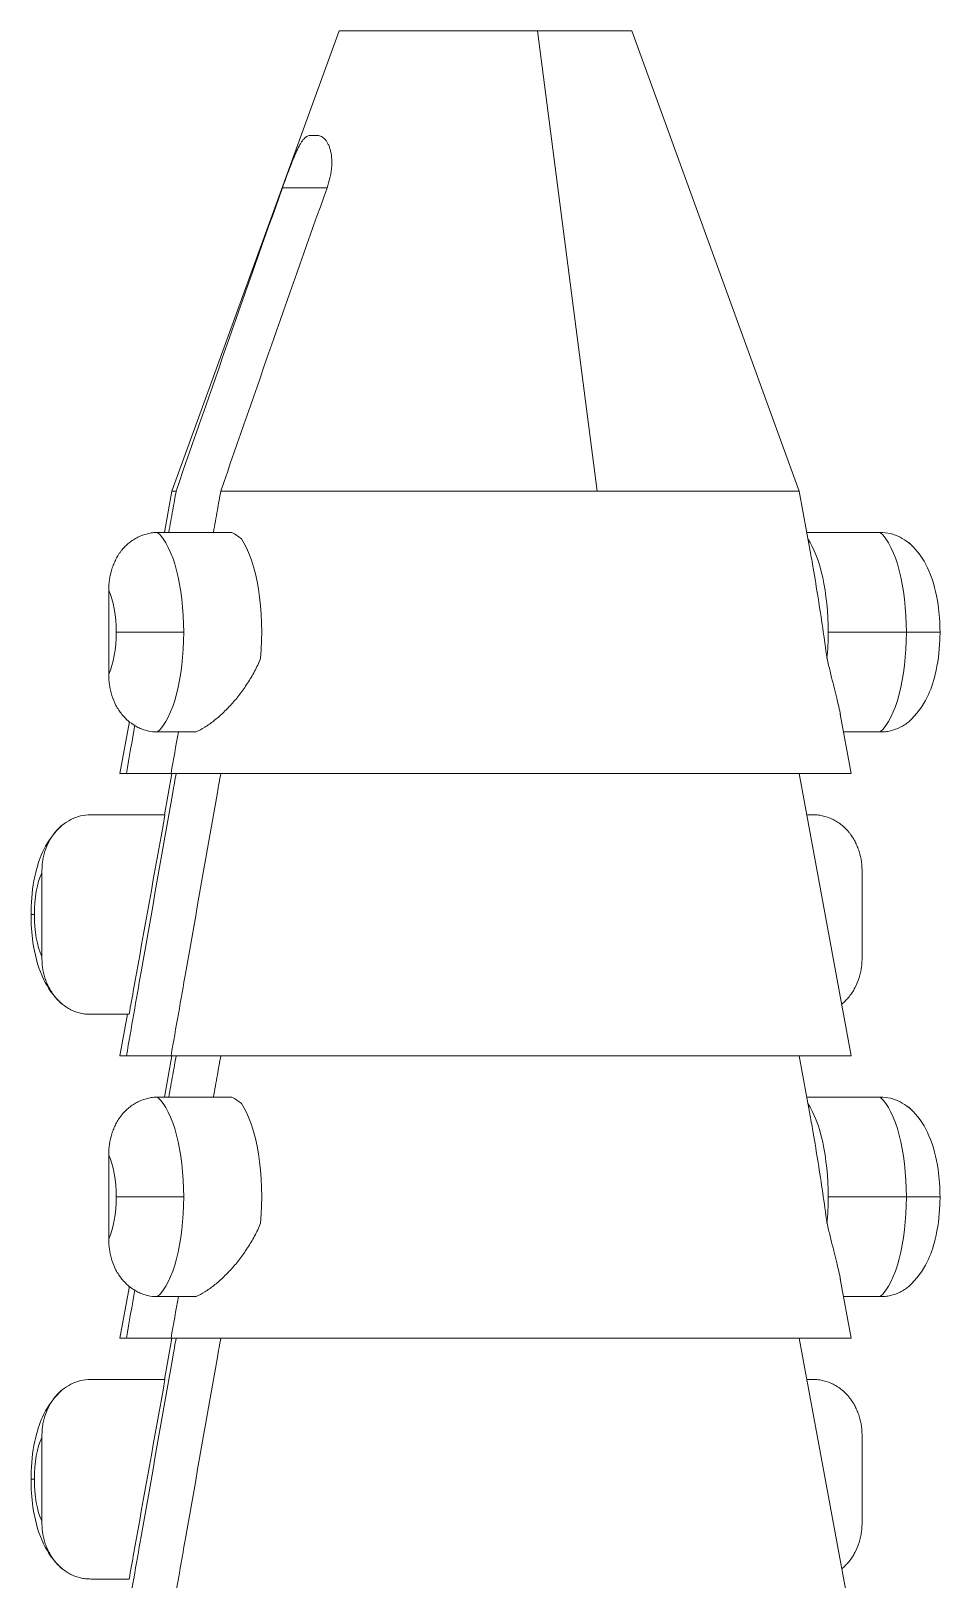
# Model space of a CAD drawing. Header units: millimetres. Extents: x 2433 to 4809, y -10272 to -6912.
# Drawn here: x 3373.3 to 3382, y -7157.75 to -7142.94 of the extents above; entities that cross this region are included whole.
import ezdxf

# ---------------------------------------------------------------- set-up
doc = ezdxf.new("R2010")
doc.units = ezdxf.units.MM

msp = doc.modelspace()

# ---------------------------------------------------------------- linework, layer by layer
at = {"linetype": 'Continuous', "lineweight": 18, "extrusion": (-1.22465e-16, -1, 0)}
for p, q in [((3376.247, -7142.942), (3374.647, -7147.342)), ((3378.145, -7142.942), (3376.247, -7142.942)), ((3378.145, -7142.942), (3379.047, -7142.942)), ((3380.647, -7147.342), (3379.047, -7142.942)), ((3375.966, -7143.942), (3376.037, -7143.942)), ((3374.647, -7147.342), (3374.574, -7147.738)), ((3374.686, -7147.342), (3374.647, -7147.342)), ((3378.715, -7147.342), (3375.114, -7147.342)), ((3378.715, -7147.342), (3380.647, -7147.342)), ((3380.753, -7147.917), (3380.647, -7147.342)), ((3374.51, -7147.738), (3375.221, -7147.738)), ((3381.425, -7147.738), (3380.72, -7147.738)), ((3374.042, -7149.092), (3374.042, -7148.292)), ((3374.239, -7149.547), (3374.147, -7150.042)), ((3381.147, -7150.042), (3381.042, -7149.476)), ((3374.51, -7149.646), (3374.877, -7149.646)), ((3381.425, -7149.646), (3381.074, -7149.646)), ((3374.211, -7150.042), (3374.147, -7150.042)), ((3374.211, -7150.042), (3374.638, -7150.042)), ((3374.647, -7150.042), (3374.574, -7150.438)), ((3381.147, -7150.042), (3374.638, -7150.042)), ((3381.147, -7152.742), (3380.647, -7150.042)), ((3373.869, -7150.438), (3374.58, -7150.438)), ((3380.784, -7150.438), (3380.72, -7150.438)), ((3373.402, -7150.992), (3373.402, -7151.792)), ((3381.251, -7150.992), (3381.251, -7151.792)), ((3373.869, -7152.346), (3374.237, -7152.346)), ((3374.22, -7152.346), (3374.147, -7152.742)), ((3374.211, -7152.742), (3374.147, -7152.742)), ((3374.211, -7152.742), (3374.638, -7152.742)), ((3374.647, -7152.742), (3374.574, -7153.138)), ((3381.147, -7152.742), (3374.638, -7152.742)), ((3380.753, -7153.317), (3380.647, -7152.742)), ((3374.51, -7153.138), (3375.221, -7153.138)), ((3381.425, -7153.138), (3380.72, -7153.138)), ((3374.042, -7154.492), (3374.042, -7153.692)), ((3381.147, -7155.442), (3381.042, -7154.876)), ((3374.239, -7154.947), (3374.147, -7155.442)), ((3374.51, -7155.046), (3374.877, -7155.046)), ((3381.425, -7155.046), (3381.074, -7155.046)), ((3374.211, -7155.442), (3374.147, -7155.442)), ((3374.211, -7155.442), (3374.638, -7155.442)), ((3374.647, -7155.442), (3374.574, -7155.838)), ((3381.147, -7155.442), (3374.638, -7155.442)), ((3381.147, -7158.142), (3380.647, -7155.442)), ((3373.869, -7155.838), (3374.58, -7155.838)), ((3380.784, -7155.838), (3380.72, -7155.838)), ((3373.402, -7156.392), (3373.402, -7157.192)), ((3381.251, -7156.392), (3381.251, -7157.192)), ((3373.869, -7157.746), (3374.237, -7157.746))]:
    msp.add_line(p, q, dxfattribs=at)
at = {"linetype": 'Continuous', "lineweight": 13, "extrusion": (-1.22465e-16, -1, 0)}
for p, q in [((3378.145, -7142.942), (3378.715, -7147.342)), ((3375.704, -7144.442), (3376.131, -7144.442)), ((3374.759, -7148.692), (3374.114, -7148.692)), ((3381.674, -7148.692), (3380.926, -7148.692)), ((3381.674, -7148.692), (3381.996, -7148.692)), ((3373.298, -7151.392), (3373.33, -7151.392)), ((3374.759, -7154.092), (3374.114, -7154.092)), ((3381.674, -7154.092), (3380.926, -7154.092)), ((3381.674, -7154.092), (3381.996, -7154.092)), ((3373.298, -7156.792), (3373.33, -7156.792))]:
    msp.add_line(p, q, dxfattribs=at)
at = {"linetype": 'Continuous', "lineweight": 13}
for centre, major_axis, start_param, end_param in [((3374.403, -7148.692), (0, 1), 4.712389, 5.978493), ((3381.318, -7148.692), (0, -1), 1.570796, 2.8369), ((3373.936, -7148.692), (0, -0.5), 1.570796, 2.498092), ((3373.936, -7148.692), (0, -0.5), 0.643501, 1.570796), ((3374.403, -7148.692), (0, 1), 3.446285, 4.712389), ((3381.318, -7148.692), (0, -1), 0.304693, 1.570796), ((3373.508, -7151.392), (0, -0.5), 3.785094, 4.712389), ((3373.508, -7151.392), (0, -0.5), 4.712389, 5.639684), ((3374.403, -7154.092), (0, 1), 4.712389, 5.978493), ((3381.318, -7154.092), (0, -1), 1.570796, 2.8369), ((3373.936, -7154.092), (0, -0.5), 1.570796, 2.498092), ((3373.936, -7154.092), (0, -0.5), 0.643501, 1.570796), ((3374.403, -7154.092), (0, 1), 3.446285, 4.712389), ((3381.318, -7154.092), (0, -1), 0.304693, 1.570796), ((3373.508, -7156.792), (0, -0.5), 3.785094, 4.712389), ((3373.508, -7156.792), (0, -0.5), 4.712389, 5.639684)]:
    msp.add_ellipse(centre, major_axis=major_axis, ratio=0.355976, start_param=start_param, end_param=end_param, dxfattribs=at)
at = {"linetype": 'Continuous', "lineweight": 18}
for centre, start_param, end_param in [((3375.15, -7148.692), 4.457766, 5.814651), ((3380.57, -7148.692), 4.712389, 5.814651), ((3380.57, -7148.692), 4.457766, 4.712389), ((3375.15, -7154.092), 4.457766, 5.814651), ((3380.57, -7154.092), 4.712389, 5.814651), ((3380.57, -7154.092), 4.457766, 4.712389)]:
    msp.add_ellipse(centre, major_axis=(0, 1), ratio=0.355976, start_param=start_param, end_param=end_param, dxfattribs=at)
for points, knots in [([(3375.704, -7144.442), (3375.715, -7144.411), (3375.726, -7144.38), (3375.743, -7144.333), (3375.749, -7144.318), (3375.761, -7144.287), (3375.766, -7144.272), (3375.784, -7144.227), (3375.795, -7144.198), (3375.812, -7144.157), (3375.817, -7144.143), (3375.828, -7144.117), (3375.834, -7144.105), (3375.85, -7144.07), (3375.861, -7144.048), (3375.874, -7144.025), (3375.877, -7144.02), (3375.882, -7144.011), (3375.89, -7143.999), (3375.904, -7143.981), (3375.914, -7143.97), (3375.924, -7143.96), (3375.93, -7143.956), (3375.945, -7143.946), (3375.956, -7143.942), (3375.966, -7143.942)], [0, 0, 0, 0, 0.125, 0.125, 0.1875, 0.1875, 0.25, 0.25, 0.375, 0.375, 0.4375, 0.4375, 0.5, 0.5, 0.625, 0.625, 0.65625, 0.65625, 0.6875, 0.75, 0.8125, 0.8125, 0.875, 0.875, 1, 1, 1, 1]), ([(3376.037, -7143.942), (3376.051, -7143.942), (3376.064, -7143.946), (3376.083, -7143.956), (3376.089, -7143.96), (3376.101, -7143.969), (3376.107, -7143.975), (3376.124, -7143.994), (3376.134, -7144.01), (3376.145, -7144.034), (3376.148, -7144.038), (3376.152, -7144.048), (3376.154, -7144.054), (3376.159, -7144.07), (3376.162, -7144.081), (3376.171, -7144.116), (3376.174, -7144.142), (3376.177, -7144.198), (3376.177, -7144.226), (3376.172, -7144.271), (3376.171, -7144.286), (3376.165, -7144.317), (3376.162, -7144.333), (3376.151, -7144.38), (3376.142, -7144.411), (3376.131, -7144.442)], [0, 0, 0, 0, 0.125, 0.125, 0.1875, 0.1875, 0.25, 0.25, 0.375, 0.375, 0.40625, 0.40625, 0.4375, 0.4375, 0.5, 0.5, 0.625, 0.625, 0.75, 0.75, 0.8125, 0.8125, 0.875, 0.875, 1, 1, 1, 1]), ([(3375.704, -7144.442), (3375.532, -7144.925), (3375.361, -7145.408), (3375.023, -7146.375), (3374.854, -7146.858), (3374.686, -7147.342)], [0, 0, 0, 0, 0.5, 0.5, 1, 1, 1, 1]), ([(3376.131, -7144.442), (3375.959, -7144.925), (3375.789, -7145.408), (3375.45, -7146.375), (3375.281, -7146.858), (3375.114, -7147.342)], [0, 0, 0, 0, 0.5, 0.5, 1, 1, 1, 1]), ([(3374.686, -7147.342), (3374.676, -7147.403), (3374.665, -7147.464), (3374.642, -7147.596), (3374.629, -7147.667), (3374.617, -7147.738)], [0, 0, 0, 0, 0.459752, 0.459752, 1, 1, 1, 1]), ([(3375.114, -7147.342), (3375.103, -7147.403), (3375.092, -7147.464), (3375.069, -7147.596), (3375.056, -7147.667), (3375.044, -7147.738)], [0, 0, 0, 0, 0.459752, 0.459752, 1, 1, 1, 1]), ([(3374.042, -7148.292), (3374.042, -7148.223), (3374.051, -7148.154), (3374.077, -7148.072), (3374.083, -7148.056), (3374.096, -7148.024), (3374.11, -7147.993), (3374.127, -7147.964), (3374.141, -7147.942), (3374.146, -7147.935), (3374.156, -7147.922), (3374.161, -7147.915), (3374.188, -7147.882), (3374.212, -7147.858), (3374.25, -7147.827), (3374.264, -7147.817), (3374.285, -7147.803), (3374.292, -7147.799), (3374.306, -7147.791), (3374.313, -7147.787), (3374.35, -7147.769), (3374.381, -7147.758), (3374.428, -7147.746), (3374.444, -7147.743), (3374.477, -7147.739), (3374.493, -7147.738), (3374.51, -7147.738)], [0, 0, 0, 0, 0.25, 0.25, 0.3125, 0.3125, 0.375, 0.4375, 0.4375, 0.46875, 0.46875, 0.5, 0.5, 0.625, 0.625, 0.6875, 0.6875, 0.71875, 0.71875, 0.75, 0.75, 0.875, 0.875, 0.9375, 0.9375, 1, 1, 1, 1]), ([(3381.425, -7147.738), (3381.458, -7147.738), (3381.49, -7147.742), (3381.537, -7147.753), (3381.553, -7147.758), (3381.584, -7147.769), (3381.599, -7147.776), (3381.643, -7147.798), (3381.67, -7147.815), (3381.699, -7147.839), (3381.702, -7147.841), (3381.705, -7147.844)], [0, 0, 0, 0, 0.321117, 0.321117, 0.481676, 0.481676, 0.642235, 0.642235, 0.963352, 0.963352, 1, 1, 1, 1]), ([(3380.753, -7147.914), (3380.763, -7147.969), (3380.773, -7148.024), (3380.799, -7148.174), (3380.814, -7148.269), (3380.86, -7148.555), (3380.888, -7148.749), (3380.915, -7148.944)], [0, 0, 0, 0, 0.164651, 0.164651, 0.4431, 0.4431, 1, 1, 1, 1]), ([(3381.996, -7148.692), (3381.996, -7148.601), (3381.981, -7148.395), (3381.91, -7148.114), (3381.794, -7147.926), (3381.711, -7147.848), (3381.696, -7147.835)], [0, 0, 0, 0, 0.265683, 0.628412, 0.938194, 1, 1, 1, 1]), ([(3381.696, -7149.55), (3381.77, -7149.479), (3381.876, -7149.339), (3381.964, -7149.076), (3381.993, -7148.856), (3381.996, -7148.718), (3381.996, -7148.692)], [0, 0, 0, 0, 0.327084, 0.583022, 0.924325, 1, 1, 1, 1]), ([(3375.495, -7148.944), (3375.477, -7148.986), (3375.458, -7149.027), (3375.416, -7149.105), (3375.394, -7149.143), (3375.358, -7149.198), (3375.346, -7149.215), (3375.321, -7149.251), (3375.309, -7149.268), (3375.27, -7149.319), (3375.243, -7149.35), (3375.189, -7149.411), (3375.161, -7149.439), (3375.119, -7149.478), (3375.105, -7149.491), (3375.076, -7149.516), (3375.061, -7149.528), (3375.019, -7149.562), (3374.99, -7149.582), (3374.933, -7149.618), (3374.905, -7149.633), (3374.877, -7149.646)], [0, 0, 0, 0, 0.125, 0.125, 0.25, 0.25, 0.3125, 0.3125, 0.375, 0.375, 0.5, 0.5, 0.625, 0.625, 0.6875, 0.6875, 0.75, 0.75, 0.875, 0.875, 1, 1, 1, 1]), ([(3380.915, -7148.944), (3380.925, -7148.986), (3380.935, -7149.027), (3380.954, -7149.105), (3380.963, -7149.143), (3380.977, -7149.198), (3380.982, -7149.215), (3380.99, -7149.251), (3380.995, -7149.268), (3381.007, -7149.319), (3381.015, -7149.35), (3381.029, -7149.411), (3381.035, -7149.439), (3381.041, -7149.471), (3381.042, -7149.477), (3381.043, -7149.482)], [0, 0, 0, 0, 0.191612, 0.191612, 0.383225, 0.383225, 0.479031, 0.479031, 0.574837, 0.574837, 0.766449, 0.766449, 0.958061, 0.958061, 1, 1, 1, 1]), ([(3374.51, -7149.646), (3374.477, -7149.646), (3374.445, -7149.643), (3374.397, -7149.631), (3374.382, -7149.627), (3374.351, -7149.615), (3374.336, -7149.609), (3374.292, -7149.587), (3374.264, -7149.569), (3374.232, -7149.543), (3374.225, -7149.538), (3374.213, -7149.526), (3374.195, -7149.509), (3374.167, -7149.478), (3374.147, -7149.451), (3374.128, -7149.422), (3374.119, -7149.407), (3374.095, -7149.362), (3374.082, -7149.33), (3374.067, -7149.281), (3374.062, -7149.264), (3374.055, -7149.23), (3374.052, -7149.213), (3374.045, -7149.162), (3374.042, -7149.127), (3374.042, -7149.092)], [0, 0, 0, 0, 0.125, 0.125, 0.1875, 0.1875, 0.25, 0.25, 0.375, 0.375, 0.40625, 0.40625, 0.4375, 0.5, 0.5625, 0.5625, 0.625, 0.625, 0.75, 0.75, 0.8125, 0.8125, 0.875, 0.875, 1, 1, 1, 1]), ([(3381.736, -7149.512), (3381.723, -7149.525), (3381.711, -7149.537), (3381.684, -7149.558), (3381.671, -7149.568), (3381.65, -7149.581), (3381.643, -7149.586), (3381.628, -7149.594), (3381.621, -7149.598), (3381.584, -7149.616), (3381.554, -7149.627), (3381.506, -7149.639), (3381.49, -7149.642), (3381.458, -7149.645), (3381.441, -7149.646), (3381.425, -7149.646)], [0, 0, 0, 0, 0.148816, 0.148816, 0.29068, 0.29068, 0.361612, 0.361612, 0.432544, 0.432544, 0.716272, 0.716272, 0.858136, 0.858136, 1, 1, 1, 1]), ([(3374.686, -7150.042), (3374.676, -7150.103), (3374.665, -7150.164), (3374.553, -7150.796), (3374.453, -7151.368), (3374.305, -7152.207), (3374.258, -7152.475), (3374.211, -7152.742)], [0, 0, 0, 0, 0.067447, 0.067447, 0.702741, 0.702741, 1, 1, 1, 1]), ([(3375.114, -7150.042), (3375.103, -7150.103), (3375.092, -7150.164), (3374.981, -7150.796), (3374.88, -7151.368), (3374.732, -7152.207), (3374.685, -7152.475), (3374.638, -7152.742)], [0, 0, 0, 0, 0.067447, 0.067447, 0.702741, 0.702741, 1, 1, 1, 1]), ([(3373.869, -7150.438), (3373.836, -7150.438), (3373.804, -7150.442), (3373.757, -7150.453), (3373.741, -7150.458), (3373.71, -7150.469), (3373.695, -7150.476), (3373.651, -7150.498), (3373.623, -7150.515), (3373.591, -7150.542), (3373.584, -7150.547), (3373.572, -7150.558), (3373.554, -7150.576), (3373.526, -7150.607), (3373.506, -7150.634), (3373.487, -7150.663), (3373.478, -7150.677), (3373.455, -7150.723), (3373.442, -7150.754), (3373.426, -7150.804), (3373.422, -7150.821), (3373.414, -7150.855), (3373.411, -7150.872), (3373.404, -7150.923), (3373.402, -7150.958), (3373.402, -7150.992)], [0, 0, 0, 0, 0.125, 0.125, 0.1875, 0.1875, 0.25, 0.25, 0.375, 0.375, 0.40625, 0.40625, 0.4375, 0.5, 0.5625, 0.5625, 0.625, 0.625, 0.75, 0.75, 0.8125, 0.8125, 0.875, 0.875, 1, 1, 1, 1]), ([(3374.58, -7150.438), (3374.481, -7150.989), (3374.381, -7151.541), (3374.267, -7152.177), (3374.252, -7152.261), (3374.237, -7152.346)], [0, 0, 0, 0, 0.866606, 0.866606, 1, 1, 1, 1]), ([(3381.251, -7150.992), (3381.251, -7150.923), (3381.243, -7150.854), (3381.217, -7150.772), (3381.211, -7150.756), (3381.198, -7150.724), (3381.183, -7150.693), (3381.166, -7150.664), (3381.152, -7150.642), (3381.148, -7150.635), (3381.138, -7150.622), (3381.132, -7150.615), (3381.106, -7150.582), (3381.082, -7150.558), (3381.044, -7150.527), (3381.03, -7150.517), (3381.009, -7150.503), (3381.002, -7150.499), (3380.988, -7150.491), (3380.98, -7150.487), (3380.944, -7150.469), (3380.913, -7150.458), (3380.866, -7150.446), (3380.849, -7150.443), (3380.817, -7150.439), (3380.801, -7150.438), (3380.784, -7150.438)], [0, 0, 0, 0, 0.25, 0.25, 0.3125, 0.3125, 0.375, 0.4375, 0.4375, 0.46875, 0.46875, 0.5, 0.5, 0.625, 0.625, 0.6875, 0.6875, 0.71875, 0.71875, 0.75, 0.75, 0.875, 0.875, 0.9375, 0.9375, 1, 1, 1, 1]), ([(3373.598, -7150.535), (3373.524, -7150.606), (3373.417, -7150.746), (3373.33, -7151.009), (3373.3, -7151.229), (3373.298, -7151.367), (3373.298, -7151.392)], [0, 0, 0, 0, 0.327084, 0.583022, 0.924325, 1, 1, 1, 1]), ([(3373.298, -7151.392), (3373.297, -7151.483), (3373.313, -7151.69), (3373.384, -7151.971), (3373.5, -7152.159), (3373.583, -7152.237), (3373.598, -7152.25)], [0, 0, 0, 0, 0.265683, 0.628412, 0.938194, 1, 1, 1, 1]), ([(3373.402, -7151.792), (3373.402, -7151.862), (3373.41, -7151.93), (3373.436, -7152.013), (3373.442, -7152.029), (3373.455, -7152.061), (3373.47, -7152.092), (3373.487, -7152.121), (3373.501, -7152.143), (3373.505, -7152.15), (3373.515, -7152.163), (3373.521, -7152.17), (3373.547, -7152.203), (3373.571, -7152.227), (3373.609, -7152.258), (3373.623, -7152.268), (3373.644, -7152.281), (3373.651, -7152.286), (3373.665, -7152.294), (3373.673, -7152.298), (3373.709, -7152.316), (3373.74, -7152.327), (3373.787, -7152.339), (3373.804, -7152.342), (3373.836, -7152.345), (3373.852, -7152.346), (3373.869, -7152.346)], [0, 0, 0, 0, 0.25, 0.25, 0.3125, 0.3125, 0.375, 0.4375, 0.4375, 0.46875, 0.46875, 0.5, 0.5, 0.625, 0.625, 0.6875, 0.6875, 0.71875, 0.71875, 0.75, 0.75, 0.875, 0.875, 0.9375, 0.9375, 1, 1, 1, 1]), ([(3381.056, -7152.248), (3381.062, -7152.243), (3381.069, -7152.237), (3381.081, -7152.226), (3381.099, -7152.209), (3381.127, -7152.178), (3381.147, -7152.151), (3381.166, -7152.122), (3381.174, -7152.107), (3381.198, -7152.062), (3381.211, -7152.03), (3381.227, -7151.981), (3381.231, -7151.964), (3381.239, -7151.93), (3381.242, -7151.913), (3381.249, -7151.862), (3381.251, -7151.827), (3381.251, -7151.792)], [0, 0, 0, 0, 0.048883, 0.048883, 0.098942, 0.199059, 0.299177, 0.299177, 0.399294, 0.399294, 0.59953, 0.59953, 0.699647, 0.699647, 0.799765, 0.799765, 1, 1, 1, 1]), ([(3374.686, -7152.742), (3374.676, -7152.803), (3374.665, -7152.864), (3374.642, -7152.996), (3374.629, -7153.067), (3374.617, -7153.138)], [0, 0, 0, 0, 0.459752, 0.459752, 1, 1, 1, 1]), ([(3375.114, -7152.742), (3375.103, -7152.803), (3375.092, -7152.864), (3375.069, -7152.996), (3375.056, -7153.067), (3375.044, -7153.138)], [0, 0, 0, 0, 0.459752, 0.459752, 1, 1, 1, 1]), ([(3374.042, -7153.692), (3374.042, -7153.623), (3374.051, -7153.554), (3374.077, -7153.472), (3374.083, -7153.456), (3374.096, -7153.424), (3374.11, -7153.393), (3374.127, -7153.364), (3374.141, -7153.342), (3374.146, -7153.335), (3374.156, -7153.322), (3374.161, -7153.315), (3374.188, -7153.282), (3374.212, -7153.258), (3374.25, -7153.227), (3374.264, -7153.217), (3374.285, -7153.203), (3374.292, -7153.199), (3374.306, -7153.191), (3374.313, -7153.187), (3374.35, -7153.169), (3374.381, -7153.158), (3374.428, -7153.146), (3374.444, -7153.143), (3374.477, -7153.139), (3374.493, -7153.138), (3374.51, -7153.138)], [0, 0, 0, 0, 0.25, 0.25, 0.3125, 0.3125, 0.375, 0.4375, 0.4375, 0.46875, 0.46875, 0.5, 0.5, 0.625, 0.625, 0.6875, 0.6875, 0.71875, 0.71875, 0.75, 0.75, 0.875, 0.875, 0.9375, 0.9375, 1, 1, 1, 1]), ([(3381.425, -7153.138), (3381.458, -7153.138), (3381.49, -7153.142), (3381.537, -7153.153), (3381.553, -7153.158), (3381.584, -7153.169), (3381.599, -7153.176), (3381.643, -7153.198), (3381.67, -7153.215), (3381.699, -7153.239), (3381.702, -7153.241), (3381.705, -7153.244)], [0, 0, 0, 0, 0.321117, 0.321117, 0.481676, 0.481676, 0.642235, 0.642235, 0.963352, 0.963352, 1, 1, 1, 1]), ([(3381.996, -7154.092), (3381.996, -7154.001), (3381.981, -7153.795), (3381.91, -7153.514), (3381.794, -7153.326), (3381.711, -7153.248), (3381.696, -7153.235)], [0, 0, 0, 0, 0.265683, 0.628412, 0.938194, 1, 1, 1, 1]), ([(3380.753, -7153.314), (3380.763, -7153.369), (3380.773, -7153.424), (3380.799, -7153.574), (3380.814, -7153.669), (3380.86, -7153.955), (3380.888, -7154.149), (3380.915, -7154.344)], [0, 0, 0, 0, 0.164651, 0.164651, 0.4431, 0.4431, 1, 1, 1, 1]), ([(3381.696, -7154.95), (3381.77, -7154.879), (3381.876, -7154.739), (3381.964, -7154.476), (3381.993, -7154.256), (3381.996, -7154.118), (3381.996, -7154.092)], [0, 0, 0, 0, 0.327084, 0.583022, 0.924325, 1, 1, 1, 1]), ([(3375.495, -7154.344), (3375.477, -7154.386), (3375.458, -7154.427), (3375.416, -7154.505), (3375.394, -7154.543), (3375.358, -7154.598), (3375.346, -7154.615), (3375.321, -7154.651), (3375.309, -7154.668), (3375.27, -7154.719), (3375.243, -7154.75), (3375.189, -7154.811), (3375.161, -7154.839), (3375.119, -7154.878), (3375.105, -7154.891), (3375.076, -7154.916), (3375.061, -7154.928), (3375.019, -7154.962), (3374.99, -7154.982), (3374.933, -7155.018), (3374.905, -7155.033), (3374.877, -7155.046)], [0, 0, 0, 0, 0.125, 0.125, 0.25, 0.25, 0.3125, 0.3125, 0.375, 0.375, 0.5, 0.5, 0.625, 0.625, 0.6875, 0.6875, 0.75, 0.75, 0.875, 0.875, 1, 1, 1, 1]), ([(3380.915, -7154.344), (3380.925, -7154.386), (3380.935, -7154.427), (3380.954, -7154.505), (3380.963, -7154.543), (3380.977, -7154.598), (3380.982, -7154.615), (3380.99, -7154.651), (3380.995, -7154.668), (3381.007, -7154.719), (3381.015, -7154.75), (3381.029, -7154.811), (3381.035, -7154.839), (3381.041, -7154.871), (3381.042, -7154.877), (3381.043, -7154.882)], [0, 0, 0, 0, 0.191612, 0.191612, 0.383225, 0.383225, 0.479031, 0.479031, 0.574837, 0.574837, 0.766449, 0.766449, 0.958061, 0.958061, 1, 1, 1, 1]), ([(3374.51, -7155.046), (3374.477, -7155.046), (3374.445, -7155.043), (3374.397, -7155.031), (3374.382, -7155.027), (3374.351, -7155.015), (3374.336, -7155.009), (3374.292, -7154.987), (3374.264, -7154.969), (3374.232, -7154.943), (3374.225, -7154.938), (3374.213, -7154.926), (3374.195, -7154.909), (3374.167, -7154.878), (3374.147, -7154.851), (3374.128, -7154.822), (3374.119, -7154.807), (3374.095, -7154.762), (3374.082, -7154.73), (3374.067, -7154.681), (3374.062, -7154.664), (3374.055, -7154.63), (3374.052, -7154.613), (3374.045, -7154.562), (3374.042, -7154.527), (3374.042, -7154.492)], [0, 0, 0, 0, 0.125, 0.125, 0.1875, 0.1875, 0.25, 0.25, 0.375, 0.375, 0.40625, 0.40625, 0.4375, 0.5, 0.5625, 0.5625, 0.625, 0.625, 0.75, 0.75, 0.8125, 0.8125, 0.875, 0.875, 1, 1, 1, 1]), ([(3381.736, -7154.912), (3381.723, -7154.925), (3381.711, -7154.937), (3381.684, -7154.958), (3381.671, -7154.968), (3381.65, -7154.981), (3381.643, -7154.986), (3381.628, -7154.994), (3381.621, -7154.998), (3381.584, -7155.016), (3381.554, -7155.027), (3381.506, -7155.039), (3381.49, -7155.042), (3381.458, -7155.045), (3381.441, -7155.046), (3381.425, -7155.046)], [0, 0, 0, 0, 0.148816, 0.148816, 0.29068, 0.29068, 0.361612, 0.361612, 0.432544, 0.432544, 0.716272, 0.716272, 0.858136, 0.858136, 1, 1, 1, 1]), ([(3374.686, -7155.442), (3374.676, -7155.503), (3374.665, -7155.564), (3374.553, -7156.196), (3374.453, -7156.768), (3374.305, -7157.607), (3374.258, -7157.875), (3374.211, -7158.142)], [0, 0, 0, 0, 0.067447, 0.067447, 0.702741, 0.702741, 1, 1, 1, 1]), ([(3375.114, -7155.442), (3375.103, -7155.503), (3375.092, -7155.564), (3374.981, -7156.196), (3374.88, -7156.768), (3374.732, -7157.607), (3374.685, -7157.875), (3374.638, -7158.142)], [0, 0, 0, 0, 0.067447, 0.067447, 0.702741, 0.702741, 1, 1, 1, 1]), ([(3373.869, -7155.838), (3373.836, -7155.838), (3373.804, -7155.842), (3373.757, -7155.853), (3373.741, -7155.858), (3373.71, -7155.869), (3373.695, -7155.876), (3373.651, -7155.898), (3373.623, -7155.915), (3373.591, -7155.942), (3373.584, -7155.947), (3373.572, -7155.958), (3373.554, -7155.976), (3373.526, -7156.007), (3373.506, -7156.034), (3373.487, -7156.063), (3373.478, -7156.077), (3373.455, -7156.123), (3373.442, -7156.154), (3373.426, -7156.204), (3373.422, -7156.221), (3373.414, -7156.255), (3373.411, -7156.272), (3373.404, -7156.323), (3373.402, -7156.358), (3373.402, -7156.392)], [0, 0, 0, 0, 0.125, 0.125, 0.1875, 0.1875, 0.25, 0.25, 0.375, 0.375, 0.40625, 0.40625, 0.4375, 0.5, 0.5625, 0.5625, 0.625, 0.625, 0.75, 0.75, 0.8125, 0.8125, 0.875, 0.875, 1, 1, 1, 1]), ([(3374.58, -7155.838), (3374.481, -7156.389), (3374.381, -7156.941), (3374.267, -7157.577), (3374.252, -7157.661), (3374.237, -7157.746)], [0, 0, 0, 0, 0.866606, 0.866606, 1, 1, 1, 1]), ([(3381.251, -7156.392), (3381.251, -7156.323), (3381.243, -7156.254), (3381.217, -7156.172), (3381.211, -7156.156), (3381.198, -7156.124), (3381.183, -7156.093), (3381.166, -7156.064), (3381.152, -7156.042), (3381.148, -7156.035), (3381.138, -7156.022), (3381.132, -7156.015), (3381.106, -7155.982), (3381.082, -7155.958), (3381.044, -7155.927), (3381.03, -7155.917), (3381.009, -7155.903), (3381.002, -7155.899), (3380.988, -7155.891), (3380.98, -7155.887), (3380.944, -7155.869), (3380.913, -7155.858), (3380.866, -7155.846), (3380.849, -7155.843), (3380.817, -7155.839), (3380.801, -7155.838), (3380.784, -7155.838)], [0, 0, 0, 0, 0.25, 0.25, 0.3125, 0.3125, 0.375, 0.4375, 0.4375, 0.46875, 0.46875, 0.5, 0.5, 0.625, 0.625, 0.6875, 0.6875, 0.71875, 0.71875, 0.75, 0.75, 0.875, 0.875, 0.9375, 0.9375, 1, 1, 1, 1]), ([(3373.598, -7155.935), (3373.524, -7156.006), (3373.417, -7156.146), (3373.33, -7156.409), (3373.3, -7156.629), (3373.298, -7156.767), (3373.298, -7156.792)], [0, 0, 0, 0, 0.327084, 0.583022, 0.924325, 1, 1, 1, 1]), ([(3373.298, -7156.792), (3373.297, -7156.883), (3373.313, -7157.09), (3373.384, -7157.371), (3373.5, -7157.559), (3373.583, -7157.637), (3373.598, -7157.65)], [0, 0, 0, 0, 0.265683, 0.628412, 0.938194, 1, 1, 1, 1]), ([(3373.402, -7157.192), (3373.402, -7157.262), (3373.41, -7157.33), (3373.436, -7157.413), (3373.442, -7157.429), (3373.455, -7157.461), (3373.47, -7157.492), (3373.487, -7157.521), (3373.501, -7157.543), (3373.505, -7157.55), (3373.515, -7157.563), (3373.521, -7157.57), (3373.547, -7157.603), (3373.571, -7157.627), (3373.609, -7157.658), (3373.623, -7157.668), (3373.644, -7157.681), (3373.651, -7157.686), (3373.665, -7157.694), (3373.673, -7157.698), (3373.709, -7157.716), (3373.74, -7157.727), (3373.787, -7157.739), (3373.804, -7157.742), (3373.836, -7157.745), (3373.852, -7157.746), (3373.869, -7157.746)], [0, 0, 0, 0, 0.25, 0.25, 0.3125, 0.3125, 0.375, 0.4375, 0.4375, 0.46875, 0.46875, 0.5, 0.5, 0.625, 0.625, 0.6875, 0.6875, 0.71875, 0.71875, 0.75, 0.75, 0.875, 0.875, 0.9375, 0.9375, 1, 1, 1, 1]), ([(3381.056, -7157.648), (3381.062, -7157.643), (3381.069, -7157.637), (3381.081, -7157.626), (3381.099, -7157.609), (3381.127, -7157.578), (3381.147, -7157.551), (3381.166, -7157.522), (3381.174, -7157.507), (3381.198, -7157.462), (3381.211, -7157.43), (3381.227, -7157.381), (3381.231, -7157.364), (3381.239, -7157.33), (3381.242, -7157.313), (3381.249, -7157.262), (3381.251, -7157.227), (3381.251, -7157.192)], [0, 0, 0, 0, 0.048883, 0.048883, 0.098942, 0.199059, 0.299177, 0.299177, 0.399294, 0.399294, 0.59953, 0.59953, 0.699647, 0.699647, 0.799765, 0.799765, 1, 1, 1, 1])]:
    msp.add_open_spline(points, degree=3, knots=knots, dxfattribs=at)
for points in [[(3375.221, -7147.738), (3375.252, -7147.755), (3375.282, -7147.775), (3375.311, -7147.8)], [(3374.292, -7149.578), (3374.265, -7149.733), (3374.238, -7149.888), (3374.211, -7150.042)], [(3374.708, -7149.646), (3374.685, -7149.778), (3374.661, -7149.91), (3374.638, -7150.042)], [(3375.221, -7153.138), (3375.252, -7153.155), (3375.282, -7153.175), (3375.311, -7153.2)], [(3374.292, -7154.978), (3374.265, -7155.133), (3374.238, -7155.288), (3374.211, -7155.442)], [(3374.708, -7155.046), (3374.685, -7155.178), (3374.661, -7155.31), (3374.638, -7155.442)]]:
    msp.add_open_spline(points, degree=3, dxfattribs=at)

doc.saveas('drawing.dxf')
